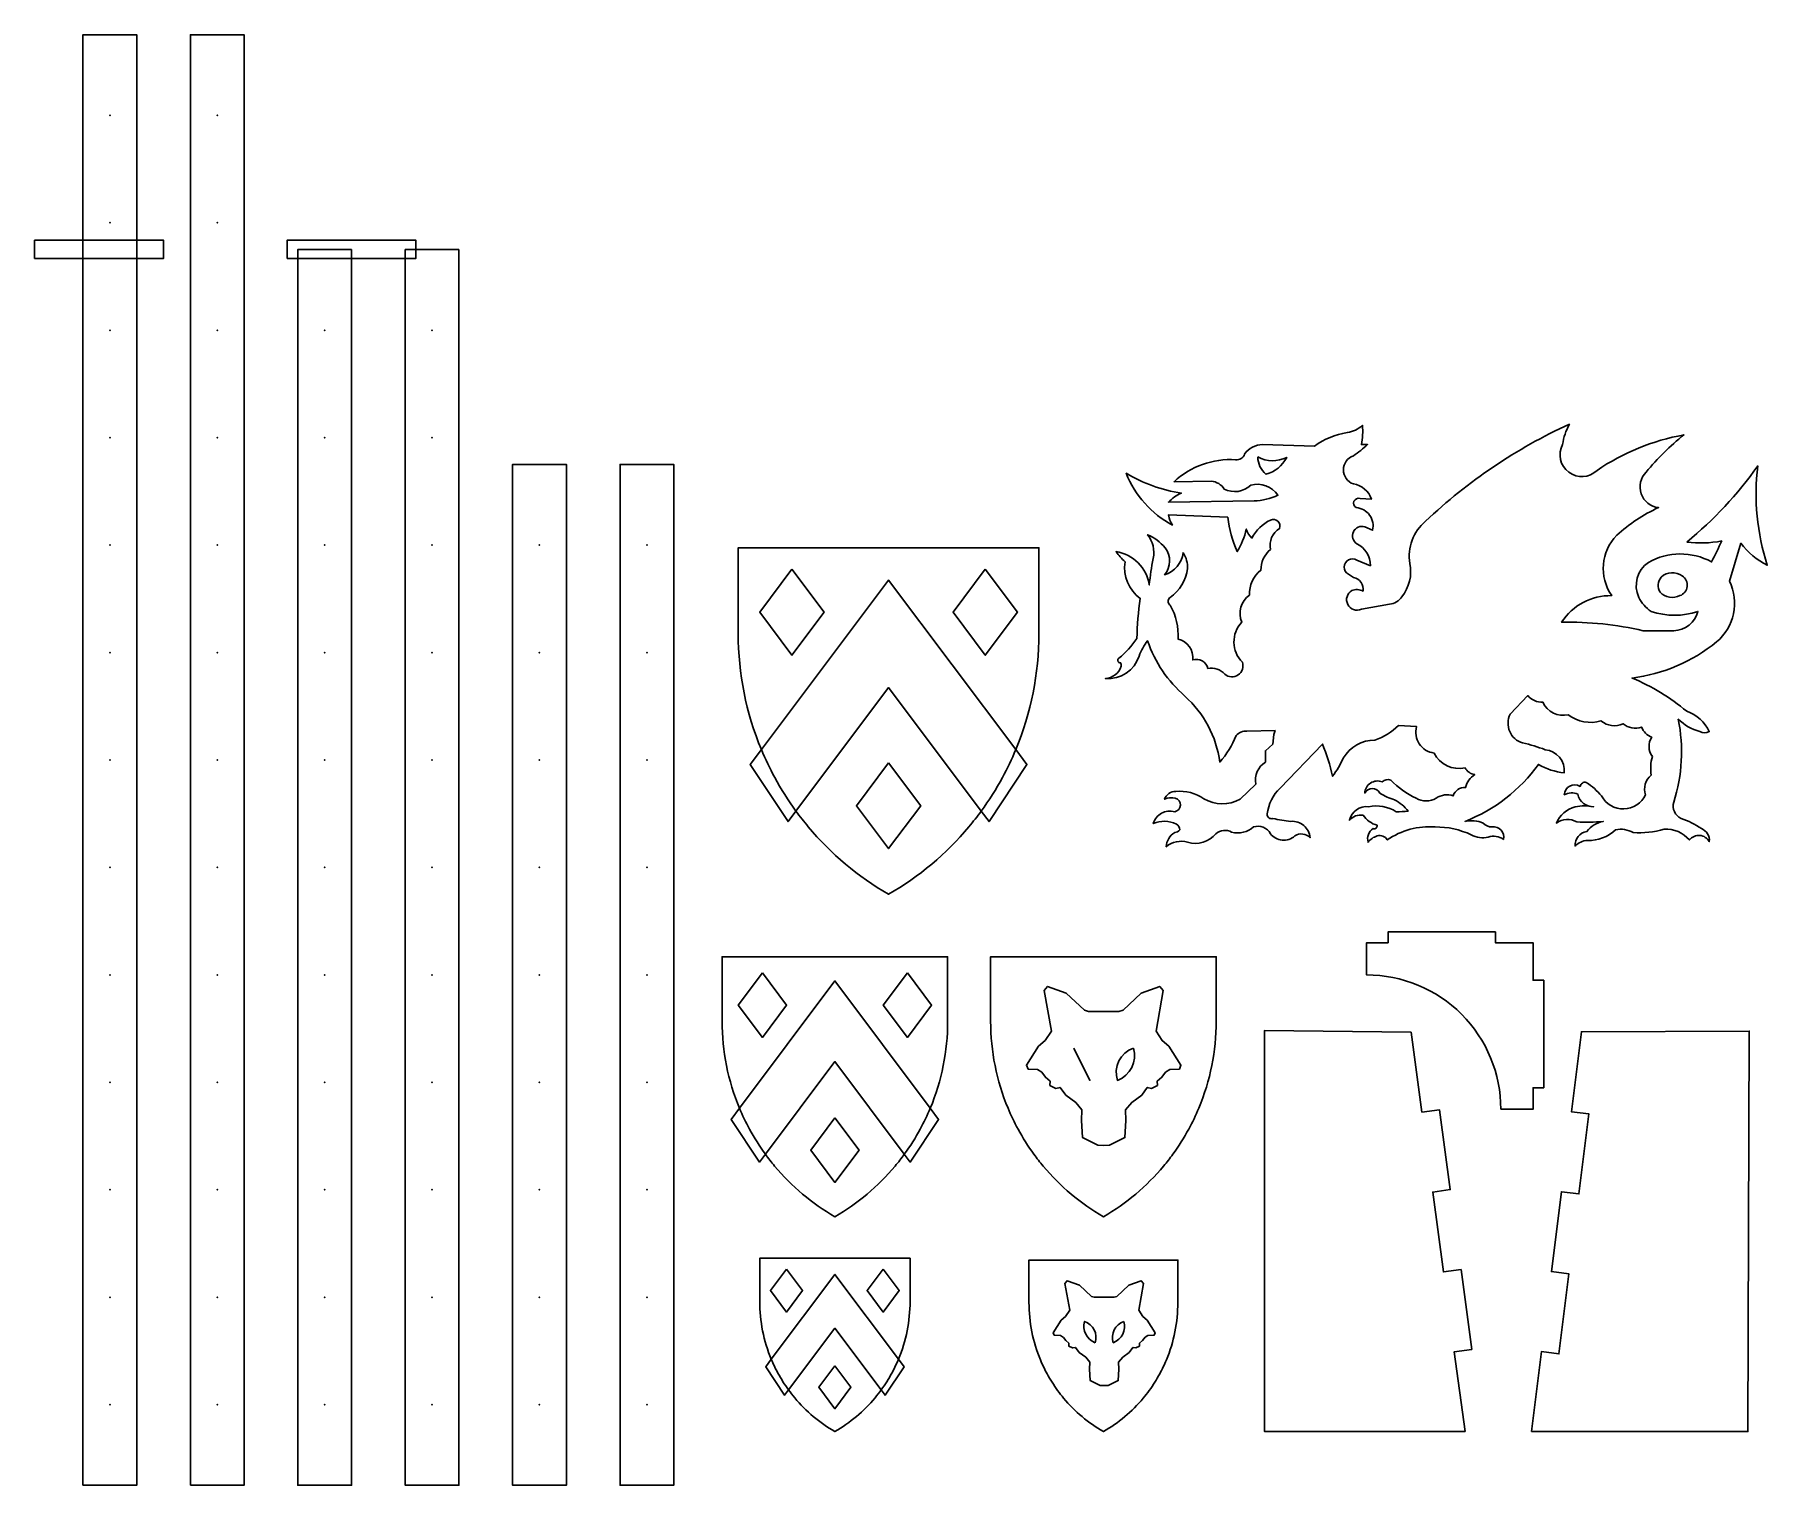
# Model space of a CAD drawing. Header units: millimetres. Extents: x -119 to 204, y 0 to 270.
import ezdxf

# ---------------------------------------------------------------- set-up
doc = ezdxf.new("R2010")
doc.units = ezdxf.units.MM
for name, color, linetype in [('Dragon', 70, 'Continuous'), ('Echelles', 70, 'Continuous'), ('Ecus', 70, 'Continuous'), ('Mantelet', 70, 'Continuous')]:
    doc.layers.add(name, color=color, linetype=linetype)

msp = doc.modelspace()

# ---------------------------------------------------------------- linework, layer by layer
at = {"layer": 'Dragon'}
for points in [[(188.61, 175.56, 0.080617), (195.12, 175.77, -0.02477), (193.23, 171.88, 0.258184), (181.47, 171.78, 0.363797), (179.69, 165.27, 0.140844), (182, 162.65, 0.163894), (190.71, 162.65, -0.331836), (186.19, 159.07), (180.53, 159.07, 0.06091), (165.3, 160.65, -0.256947), (174.65, 165.59, -0.359915), (175.59, 176.82, -0.078547), (183.36, 181.97, -0.628003), (181.05, 188.58, -0.051735), (188.09, 195.51, 0.105055), (171.91, 188.9, -0.859891), (165.51, 193.72, -0.094619), (166.77, 197.5, 0.082985), (140, 179.44, 0.265539), (137.06, 171.57, -0.220026), (135.59, 165.38, -0.222033), (133.28, 164.01), (128.03, 163.06, -0.942159), (126.24, 166.53, -0.224489), (128.34, 166.43, 0.41611), (126.56, 168.94), (125.61, 169.57, -1.023942), (127.19, 172.2), (129.71, 171.15, 0.292134), (127.19, 175.25, -0.874039), (128.66, 178.4), (130.12, 177.76, 0.459957), (127.08, 181.97, -0.948903), (127.81, 183.65), (129.91, 183.54, 0.280822), (126.56, 186.38, -0.712819), (126.56, 191.62, 0.03639), (129.18, 193.72), (128.03, 193.72, 0.070564), (128.24, 197.29, -0.146671), (125.4, 195.93, 0.125209), (119.31, 193.41), (109.65, 193.72, 0.239624), (106.29, 191.94, -0.377991), (104.61, 190.89, 0.204419), (93.17, 186.79), (100.09, 186.9, -0.229669), (102.51, 185.43, 0.323098), (107.44, 186.16, -0.325369), (112.48, 184.28, -0.105843), (108.08, 183.22), (92.11, 183.01, -0.087022), (94.53, 184.69, -0.099707), (84.24, 188.37, 0.174376), (92.85, 178.71, -0.111595), (92.11, 180.6), (103.14, 180.18, 0.071367), (104.92, 173.78, 0.075735), (106.61, 177.97, 0.134336), (107.66, 176.29, -0.166056), (111.12, 179.66, -0.665868), (112.8, 178.08, 0.325537), (111.12, 174.19, 0.233714), (109.33, 170.31, 0.257476), (107.23, 165.69, 0.360373), (105.77, 160.65, 0.405647), (105.87, 153.19, -0.773298), (102.61, 150.99, 0.26596), (99.47, 152.04, 0.434973), (96.63, 153.62, 0.3877), (93.9, 157.5, 0.149429), (92.43, 163.8, -0.506457), (92.43, 165.27, 0.208882), (95.68, 170.62, 0.164858), (94.84, 173.56, -0.295847), (91.38, 169.47, 0.35994), (91.48, 174.51, 0.118926), (88.23, 176.93, -0.22102), (89.28, 172.51, 0.028565), (88.55, 167.58, 0.329436), (82.35, 173.78, 0.043051), (84.03, 171.88, 0.278952), (86.86, 165.06, 0.028337), (86.23, 157.6, -0.071958), (82.88, 153.93, 0.772247), (83.19, 153.09, -0.194553), (83.3, 152.46, -0.308765), (80.36, 150.15, 0.347659), (86.66, 154.35, -0.083425), (88.23, 157.19, 0.13298), (95.16, 146.9, -0.178477), (101.67, 134.61, 0.084016), (104.72, 139.54, -0.242536), (106.71, 140.38), (111.96, 140.49), (111.75, 139.75), (111.54, 137.97), (110.17, 136.71), (110.17, 134.61, 0.305356), (108.39, 130.51), (105.45, 127.68, -0.26101), (98.73, 127.78, 0.176899), (93.48, 129.15, 0.321751), (91.38, 127.68, -0.182647), (93.38, 127.89, -0.816545), (93.27, 125.37, 0.41516), (89.28, 123.17, -0.222019), (93.58, 123.06, -0.310051), (94.22, 122.01, -0.186401), (93.27, 121.48, 0.250009), (91.7, 118.86, -0.252574), (95.68, 119.7, 0.302999), (100.94, 121.28, -0.305878), (103.88, 121.59, 0.254662), (107.97, 122.53, -0.367254), (111.12, 121.28, 0.437835), (115.64, 120.86, -0.369424), (118.47, 120.54, 0.418035), (114.9, 123.58, -0.032606), (111.54, 124.11, -0.538269), (110.49, 124.95, -0.16546), (112.91, 129.78), (120.78, 137.97, -0.041665), (122.67, 131.99, 0.052061), (124.67, 135.34, -0.265564), (130.54, 138.71, 0.107187), (134.96, 141.44), (138.31, 141.22, 0.457614), (141.57, 136.29, 0.345363), (147.34, 133.56, 0.242926), (149.13, 132.3, 0.194237), (147.45, 129.88, 0.369556), (145.14, 128.31, 0.253381), (141.99, 127.89, -0.270899), (138.21, 127.89, -0.078858), (133.49, 131.25, 0.300236), (131.91, 130.94, 0.504278), (128.66, 128.84, -0.588729), (131.49, 128.84, 0.07127), (134.22, 127.58, -0.115262), (136.74, 125.47, -0.021606), (134.53, 125.37, 0.194538), (129.39, 126.31, 0.373261), (125.82, 123.8, -0.245196), (128.34, 124.74, 0.172302), (130.97, 122.85, -0.526684), (130.23, 122.22, 0.333276), (129.28, 119.7, -0.150234), (130.97, 120.86, -0.361356), (132.85, 120.12, -0.173939), (141.78, 122.53, -0.117187), (148.5, 121.06, 0.179552), (151.65, 120.64, -0.251201), (154.49, 120.22, 0.533025), (152.38, 122.53, -0.201284), (150.71, 123.27, 0.147141), (147.34, 123.58, 0.145466), (161, 134.19, 0.111254), (165.82, 132.62, 0.414115), (162.25, 136.92, 0.03681), (158.06, 138.18, -0.470481), (155.75, 143.53), (159, 147, 0.225425), (161.84, 145.74, 0.35931), (166.56, 143.43, 0.242707), (172.65, 142.28, 0.294286), (176.75, 141.75, 0.26902), (180.21, 141.12, 0.210398), (182.1, 139.23, 0.311081), (182.21, 135.66, 0.105191), (182, 132.19, 0.307502), (180.94, 128.52, -0.613073), (172.75, 128.31, 0.074622), (169.92, 130.83, 0.438233), (168.76, 130.09, 0.572467), (165.82, 128.52, -0.24), (168.34, 128.62, 0.364423), (171.28, 126.31, 0.080037), (167.82, 126.31, 0.221157), (164.35, 123.27, -0.301737), (168.13, 123.48, 0.049893), (173.07, 123.58, 0.181791), (170.03, 121.69, 0.392298), (167.82, 118.97, -0.201701), (170.13, 120.02, 0.198648), (175.38, 122.01, -0.187412), (178.63, 121.48, 0.087961), (184.41, 122.11, -0.233003), (189.13, 120.12, -0.539315), (192.81, 119.81, 0.35075), (191.34, 122.22, 0.083299), (187.56, 124.11, -0.363299), (186.19, 127.16, 0.129114), (187.03, 142.59, 0.120356), (191.03, 140.28, 0.224384), (192.81, 140.28, 0.2036), (188.61, 144.06, 0.075597), (178.43, 150.25, 0.139422), (194.18, 156.97, 0.341361), (196.59, 168.31), (198.69, 175.35, 0.122007), (203.62, 171.25, -0.108276), (201.84, 189.74, -0.067335)], [(188.61, 175.56, 0.080617), (195.12, 175.77, -0.02477), (193.23, 171.88, 0.258184), (181.47, 171.78, 0.363797), (179.69, 165.27, 0.140844), (182, 162.65, 0.163894), (190.71, 162.65, -0.331836), (186.19, 159.07), (180.53, 159.07, 0.06091), (165.3, 160.65, -0.256947), (174.65, 165.59, -0.359915), (175.59, 176.82, -0.078547), (183.36, 181.97, -0.628003), (181.05, 188.58, -0.051735), (188.09, 195.51, 0.105055), (171.91, 188.9, -0.859891), (165.51, 193.72, -0.094619), (166.77, 197.5, 0.082985), (140, 179.44, 0.265539), (137.06, 171.57, -0.220026), (135.59, 165.38, -0.222033), (133.28, 164.01), (128.03, 163.06, -0.942159), (126.24, 166.53, -0.224489), (128.34, 166.43, 0.41611), (126.56, 168.94), (125.61, 169.57, -1.023942), (127.19, 172.2), (129.71, 171.15, 0.292134), (127.19, 175.25, -0.874039), (128.66, 178.4), (130.12, 177.76, 0.459957), (127.08, 181.97, -0.948903), (127.81, 183.65), (129.91, 183.54, 0.280822), (126.56, 186.38, -0.712819), (126.56, 191.62, 0.03639), (129.18, 193.72), (128.03, 193.72, 0.070564), (128.24, 197.29, -0.146671), (125.4, 195.93, 0.125209), (119.31, 193.41), (109.65, 193.72, 0.239624), (106.29, 191.94, -0.377991), (104.61, 190.89, 0.204419), (93.17, 186.79), (100.09, 186.9, -0.229669), (102.51, 185.43, 0.323098), (107.44, 186.16, -0.325369), (112.48, 184.28, -0.105843), (108.08, 183.22), (92.11, 183.01, -0.087022), (94.53, 184.69, -0.099707), (84.24, 188.37, 0.174376), (92.85, 178.71, -0.111595), (92.11, 180.6), (103.14, 180.18, 0.071367), (104.92, 173.78, 0.075735), (106.61, 177.97, 0.134336), (107.66, 176.29, -0.166056), (111.12, 179.66, -0.665868), (112.8, 178.08, 0.325537), (111.12, 174.19, 0.233714), (109.33, 170.31, 0.257476), (107.23, 165.69, 0.360373), (105.77, 160.65, 0.405647), (105.87, 153.19, -0.773298), (102.61, 150.99, 0.26596), (99.47, 152.04, 0.434973), (96.63, 153.62, 0.3877), (93.9, 157.5, 0.149429), (92.43, 163.8, -0.506457), (92.43, 165.27, 0.208882), (95.68, 170.62, 0.164858), (94.84, 173.56, -0.295847), (91.38, 169.47, 0.35994), (91.48, 174.51, 0.118926), (88.23, 176.93, -0.22102), (89.28, 172.51, 0.028565), (88.55, 167.58, 0.329436), (82.35, 173.78, 0.043051), (84.03, 171.88, 0.278952), (86.86, 165.06, 0.028337), (86.23, 157.6, -0.071958), (82.88, 153.93, 0.772247), (83.19, 153.09, -0.194553), (83.3, 152.46, -0.308765), (80.36, 150.15, 0.347659), (86.66, 154.35, -0.083425), (88.23, 157.19, 0.13298), (95.16, 146.9, -0.178477), (101.67, 134.61, 0.084016), (104.72, 139.54, -0.242536), (106.71, 140.38), (111.96, 140.49), (111.75, 139.75), (111.54, 137.97), (110.17, 136.71), (110.17, 134.61, 0.305356), (108.39, 130.51), (105.45, 127.68, -0.26101), (98.73, 127.78, 0.176899), (93.48, 129.15, 0.321751), (91.38, 127.68, -0.182647), (93.38, 127.89, -0.816545), (93.27, 125.37, 0.41516), (89.28, 123.17, -0.222019), (93.58, 123.06, -0.310051), (94.22, 122.01, -0.186401), (93.27, 121.48, 0.250009), (91.7, 118.86, -0.252574), (95.68, 119.7, 0.302999), (100.94, 121.28, -0.305878), (103.88, 121.59, 0.254662), (107.97, 122.53, -0.367254), (111.12, 121.28, 0.437835), (115.64, 120.86, -0.369424), (118.47, 120.54, 0.418035), (114.9, 123.58, -0.032606), (111.54, 124.11, -0.538269), (110.49, 124.95, -0.16546), (112.91, 129.78), (120.78, 137.97, -0.041665), (122.67, 131.99, 0.052061), (124.67, 135.34, -0.265564), (130.54, 138.71, 0.107187), (134.96, 141.44), (138.31, 141.22, 0.457614), (141.57, 136.29, 0.345363), (147.34, 133.56, 0.242926), (149.13, 132.3, 0.194237), (147.45, 129.88, 0.369556), (145.14, 128.31, 0.253381), (141.99, 127.89, -0.270899), (138.21, 127.89, -0.078858), (133.49, 131.25, 0.300236), (131.91, 130.94, 0.504278), (128.66, 128.84, -0.588729), (131.49, 128.84, 0.07127), (134.22, 127.58, -0.115262), (136.74, 125.47, -0.021606), (134.53, 125.37, 0.194538), (129.39, 126.31, 0.373261), (125.82, 123.8, -0.245196), (128.34, 124.74, 0.172302), (130.97, 122.85, -0.526684), (130.23, 122.22, 0.333276), (129.28, 119.7, -0.150234), (130.97, 120.86, -0.361356), (132.85, 120.12, -0.173939), (141.78, 122.53, -0.117187), (148.5, 121.06, 0.179552), (151.65, 120.64, -0.251201), (154.49, 120.22, 0.533025), (152.38, 122.53, -0.201284), (150.71, 123.27, 0.147141), (147.34, 123.58, 0.145466), (161, 134.19, 0.111254), (165.82, 132.62, 0.414115), (162.25, 136.92, 0.03681), (158.06, 138.18, -0.470481), (155.75, 143.53), (159, 147, 0.225425), (161.84, 145.74, 0.35931), (166.56, 143.43, 0.242707), (172.65, 142.28, 0.294286), (176.75, 141.75, 0.26902), (180.21, 141.12, 0.210398), (182.1, 139.23, 0.311081), (182.21, 135.66, 0.105191), (182, 132.19, 0.307502), (180.94, 128.52, -0.613073), (172.75, 128.31, 0.074622), (169.92, 130.83, 0.438233), (168.76, 130.09, 0.572467), (165.82, 128.52, -0.24), (168.34, 128.62, 0.364423), (171.28, 126.31, 0.080037), (167.82, 126.31, 0.221157), (164.35, 123.27, -0.301737), (168.13, 123.48, 0.049893), (173.07, 123.58, 0.181791), (170.03, 121.69, 0.392298), (167.82, 118.97, -0.201701), (170.13, 120.02, 0.198648), (175.38, 122.01, -0.187412), (178.63, 121.48, 0.087961), (184.41, 122.11, -0.233003), (189.13, 120.12, -0.539315), (192.81, 119.81, 0.35075), (191.34, 122.22, 0.083299), (187.56, 124.11, -0.363299), (186.19, 127.16, 0.129114), (187.03, 142.59, 0.120356), (191.03, 140.28, 0.224384), (192.81, 140.28, 0.2036), (188.61, 144.06, 0.075597), (178.43, 150.25, 0.139422), (194.18, 156.97, 0.341361), (196.59, 168.31), (198.69, 175.35, 0.122007), (203.62, 171.25, -0.108276), (201.84, 189.74, -0.067335)], [(108.74, 191.41, 0.21081), (110.25, 188.18, 0.215035), (114.13, 191.32, -0.242467)], [(108.74, 191.41, 0.21081), (110.25, 188.18, 0.215035), (114.13, 191.32, -0.242467)], [(187.77, 169.26, 0.356833), (183.88, 169.05, 0.350313), (183.68, 166.22, 0.326499), (187.35, 165.59, 0.617977)], [(187.77, 169.26, 0.356833), (183.88, 169.05, 0.350313), (183.68, 166.22, 0.326499), (187.35, 165.59, 0.617977)]]:
    msp.add_lwpolyline(points, format="xyb", close=True, dxfattribs=at)
at = {"layer": 'Echelles'}
for points in [[(-110, 0), (-100, 0), (-100, 270), (-110, 270)], [(-90, 0), (-80, 0), (-80, 270), (-90, 270)], [(-60, 230), (-60, 0), (-70, 0), (-70, 230)], [(-40, 230), (-50, 230), (-50, 0), (-40, 0)], [(-30, 5), (-30, 0), (-20, 0), (-20, 5), (-20, 190), (-30, 190)], [(-10, 5), (-10, 0), (0, 0), (0, 5), (0, 190), (-10, 190)]]:
    msp.add_lwpolyline(points, close=True, dxfattribs=at)
for p in [(-105, 255), (-85, 255), (-105, 235), (-85, 235), (-105, 215), (-85, 215), (-65, 215), (-45, 215), (-105, 195), (-85, 195), (-65, 195), (-45, 195), (-105, 175), (-85, 175), (-65, 175), (-45, 175), (-25, 175), (-5, 175), (-105, 155), (-85, 155), (-65, 155), (-45, 155), (-25, 155), (-5, 155), (-105, 135), (-85, 135), (-65, 135), (-45, 135), (-25, 135), (-5, 135), (-105, 115), (-85, 115), (-65, 115), (-45, 115), (-25, 115), (-5, 115), (-105, 95), (-85, 95), (-65, 95), (-45, 95), (-25, 95), (-5, 95), (-105, 75), (-85, 75), (-65, 75), (-45, 75), (-25, 75), (-5, 75), (-105, 55), (-85, 55), (-65, 55), (-45, 55), (-25, 55), (-5, 55), (-105, 35), (-85, 35), (-65, 35), (-45, 35), (-25, 35), (-5, 35), (-105, 15), (-85, 15), (-65, 15), (-45, 15), (-25, 15), (-5, 15)]:
    msp.add_point(p, dxfattribs=at)
at = {"layer": 'Ecus'}
for points in [[(12, 158.5, 0.09918), (16.32, 136.93, 0.025633), (18.8, 131.75, 0.033079), (22.76, 125.5, 0.016601), (25.05, 122.57, 0.087874), (40, 110, 0.087874), (54.95, 122.57, 0.016619), (57.25, 125.5, 0.033061), (61.2, 131.75, 0.025633), (63.68, 136.93, 0.09918), (68, 158.5), (68, 174.5), (65.67, 174.5), (14.33, 174.5), (12, 174.5)], [(9, 86.37, 0.09918), (12.24, 70.19, 0.025633), (14.1, 66.31, 0.033079), (17.07, 61.62, 0.016601), (18.78, 59.43, 0.087874), (30, 50, 0.087874), (41.22, 59.43, 0.016619), (42.93, 61.62, 0.033061), (45.9, 66.31, 0.025633), (47.76, 70.19, 0.09918), (51, 86.37), (51, 98.37), (49.25, 98.37), (10.75, 98.37), (9, 98.37)], [(59, 86.37, 0.09918), (62.24, 70.19, 0.025633), (64.1, 66.31, 0.033079), (67.07, 61.62, 0.016601), (68.78, 59.43, 0.087874), (80, 50, 0.087874), (91.22, 59.43, 0.016619), (92.93, 61.62, 0.033061), (95.9, 66.31, 0.025633), (97.76, 70.19, 0.09918), (101, 86.37), (101, 98.37), (99.25, 98.37), (60.75, 98.37), (59, 98.37)], [(85.61, 81.37, 0.412944), (82.62, 75.36, 0.385171)], [(16, 34.25, 0.09918), (18.16, 23.46, 0.025633), (19.4, 20.88, 0.033079), (21.38, 17.75, 0.016601), (22.52, 16.28, 0.087874), (30, 10, 0.087874), (37.48, 16.28, 0.016619), (38.62, 17.75, 0.033061), (40.6, 20.88, 0.025633), (41.84, 23.46, 0.09918), (44, 34.25), (44, 42.25), (42.83, 42.25), (17.17, 42.25), (16, 42.25)], [(66.14, 34.01, 0.09918), (68.28, 23.33, 0.025633), (69.51, 20.77, 0.033079), (71.46, 17.67, 0.016601), (72.6, 16.22, 0.087874), (80, 10, 0.087874), (87.4, 16.22, 0.016619), (88.54, 17.67, 0.033061), (90.49, 20.77, 0.025633), (91.72, 23.33, 0.09918), (93.86, 34.01), (93.86, 41.93), (92.7, 41.93), (67.3, 41.93), (66.14, 41.93)], [(78.45, 26.54, -0.385171), (76.48, 30.51, -0.412944)], [(83.81, 30.51, 0.412944), (81.84, 26.54, 0.385171)]]:
    msp.add_lwpolyline(points, format="xyb", close=True, dxfattribs=at)
for points in [[(22, 170.5), (16, 162.5), (22, 154.5), (28, 162.5)], [(58, 170.5), (52, 162.5), (58, 154.5), (64, 162.5)], [(40, 134.5), (34, 126.5), (40, 118.5), (46, 126.5)], [(16.5, 95.37), (12, 89.37), (16.5, 83.37), (21, 89.37)], [(43.5, 95.37), (39, 89.37), (43.5, 83.37), (48, 89.37)], [(30, 68.37), (25.5, 62.37), (30, 56.37), (34.5, 62.37)], [(21, 40.25), (18, 36.25), (21, 32.25), (24, 36.25)], [(39, 40.25), (36, 36.25), (39, 32.25), (42, 36.25)], [(30, 22.25), (27, 18.25), (30, 14.25), (33, 18.25)]]:
    msp.add_lwpolyline(points, close=True, dxfattribs=at)
for points in [[(57.25, 125.5, 0), (58.7, 123.55, 0), (65.76, 134.14, 0), (63.68, 136.93, 0), (40, 168.5, 0), (16.32, 136.93, 0), (14.24, 134.14, 0), (21.3, 123.55, 0), (22.76, 125.5, 0), (40, 148.49, 0)], [(42.93, 61.62, 0), (44.03, 60.17, 0), (49.32, 68.11, 0), (47.76, 70.19, 0), (30, 93.87, 0), (12.24, 70.19, 0), (10.68, 68.11, 0), (15.97, 60.16, 0), (17.07, 61.62, 0), (30, 78.86, 0)], [(70.08, 75.23, 0), (69.2, 75.96, 0), (68.54, 76.88, 0), (67.75, 77.41, 0), (65.96, 77.48, 0), (65.68, 78.19, 0), (67.91, 81.71, 0), (69.15, 82.77, 0), (70.31, 84.52, 0), (68.98, 92.08, 0), (69.61, 92.86, 0), (73.07, 91.63, 0), (76.45, 88.41, 0), (77.24, 88.18, 0), (82.86, 88.18, 0), (83.65, 88.41, 0), (87.04, 91.63, 0), (90.5, 92.86, 0), (91.13, 92.08, 0), (89.8, 84.53, 0), (90.96, 82.77, 0), (92.2, 81.71, 0), (94.43, 78.19, 0), (94.15, 77.48, 0), (92.36, 77.41, 0), (91.57, 76.89, 0), (90.91, 75.96, 0), (90.03, 75.23, 0), (90.06, 74.43, 0), (88.98, 73.89, 0), (88.17, 74.06, 0), (87.13, 72.62, 0), (85.27, 71.26, 0), (84.12, 69.91, 0), (84.19, 67.91, 0), (84.01, 64.71, 0), (81.16, 63.3, 0), (80.06, 63.26, 0), (78.96, 63.3, 0), (76.11, 64.71, 0), (75.92, 67.91, 0), (75.99, 69.91, 0), (74.84, 71.25, 0), (72.99, 72.62, 0), (71.94, 74.06, 0), (71.13, 73.89, 0), (70.05, 74.43, 0)], [(74.5, 81.37, 0), (77.49, 75.36, 0)], [(38.62, 17.75, 0), (39.35, 16.78, 0), (42.88, 22.07, 0), (41.84, 23.46, 0), (30, 39.25, 0), (18.16, 23.46, 0), (17.12, 22.07, 0), (20.65, 16.78, 0), (21.38, 17.75, 0), (30, 29.24, 0)], [(86.73, 26.45, 0), (86.75, 25.93, 0), (86.04, 25.57, 0), (85.51, 25.68, 0), (84.81, 24.73, 0), (83.59, 23.83, 0), (82.83, 22.94, 0), (82.88, 21.62, 0), (82.76, 19.51, 0), (80.87, 18.58, 0), (80.15, 18.55, 0), (79.42, 18.58, 0), (77.54, 19.51, 0), (77.42, 21.62, 0), (77.47, 22.94, 0), (76.7, 23.83, 0), (75.48, 24.73, 0), (74.79, 25.68, 0), (74.26, 25.57, 0), (73.54, 25.92, 0), (73.56, 26.45, 0), (72.98, 26.93, 0), (72.54, 27.54, 0), (72.03, 27.89, 0), (70.84, 27.93, 0), (70.66, 28.4, 0), (72.13, 30.73, 0), (72.95, 31.43, 0), (73.72, 32.59, 0), (72.84, 37.57, 0), (73.25, 38.09, 0), (75.53, 37.28, 0), (77.77, 35.15, 0), (78.29, 35, 0), (82, 35, 0), (82.52, 35.15, 0), (84.76, 37.28, 0), (87.04, 38.09, 0), (87.45, 37.57, 0), (86.58, 32.59, 0), (87.35, 31.43, 0), (88.16, 30.73, 0), (89.63, 28.41, 0), (89.45, 27.94, 0), (88.27, 27.89, 0), (87.75, 27.55, 0), (87.31, 26.94, 0)]]:
    msp.add_polyline3d(points, close=True, dxfattribs=at)
at = {"layer": 'Mantelet'}
for points in [[(-119, 228.35), (-95, 228.35), (-95, 231.75), (-119, 231.75)], [(-72, 228.35), (-48, 228.35), (-48, 231.75), (-72, 231.75)], [(147.34, 10), (145.33, 24.86), (148.6, 25.31), (146.59, 40.17), (143.32, 39.73), (141.31, 54.59), (144.58, 55.04), (142.57, 69.9), (139.3, 69.46), (137.29, 84.32), (110, 84.67), (110, 10)], [(159.69, 10), (161.55, 24.88), (164.82, 24.47), (166.68, 39.36), (163.41, 39.77), (165.27, 54.65), (168.54, 54.24), (170.41, 69.13), (167.13, 69.54), (168.99, 84.42), (200.25, 84.54), (200, 10)]]:
    msp.add_lwpolyline(points, close=True, dxfattribs=at)
msp.add_lwpolyline([(154, 70, 0.414214), (129, 95), (129, 101), (133, 101), (133, 103), (153, 103), (153, 101), (160, 101), (160, 94), (162, 94), (162, 74), (160, 74), (160, 70)], format="xyb", close=True, dxfattribs=at)

doc.saveas('drawing.dxf')
